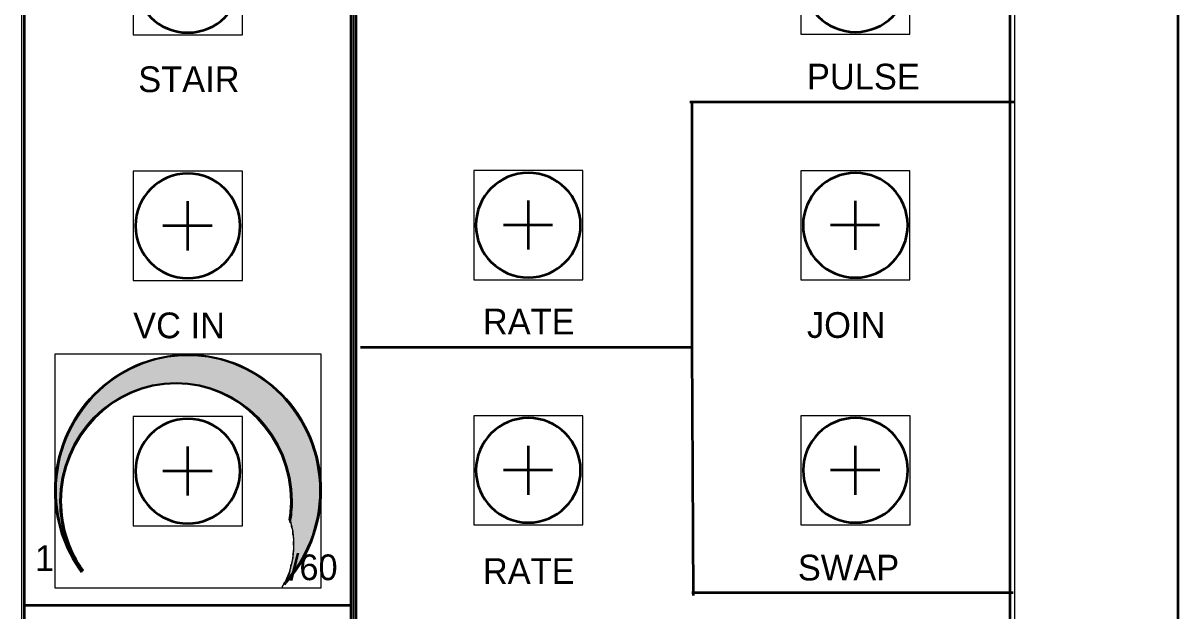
# Model space of a CAD drawing. Header units: inches. Extents: x 1 to 18, y -8 to 1.
# Drawn here: x 14.47 to 18, y -5.31 to -3.513 of the extents above; entities that cross this region are included whole.
import ezdxf

# ---------------------------------------------------------------- set-up
doc = ezdxf.new("R2010")
doc.units = ezdxf.units.IN
doc.header["$MEASUREMENT"] = 0
doc.layers.add('base panel', color=7, linetype='Continuous')
doc.layers.add('modules', color=7, linetype='Continuous')

# ---------------------------------------------------------------- blocks, each defined once
blk = doc.blocks.new('block 153')
at = {"layer": 'modules', "lineweight": 0}
blk.add_lwpolyline([(14.4662, -1.5), (15.4801, -1.5), (15.4801, -7.5139), (14.4662, -7.5139), (14.4662, -1.5)], dxfattribs=at)
blk.add_open_spline([(15.3204, -7.5069), (15.3204, -7.5069), (14.6258, -7.5069), (14.6258, -7.5069), (14.5415, -7.5069), (14.4731, -7.4386), (14.4731, -7.3542), (14.4731, -7.3542), (14.4731, -1.6597), (14.4731, -1.6597), (14.4731, -1.5753), (14.5415, -1.5069), (14.6258, -1.5069), (14.6258, -1.5069), (15.3204, -1.5069), (15.3204, -1.5069), (15.4047, -1.5069), (15.4731, -1.5753), (15.4731, -1.6597), (15.4731, -1.6597), (15.4731, -7.3542), (15.4731, -7.3542), (15.4731, -7.4386), (15.4047, -7.5069), (15.3204, -7.5069)], degree=3, knots=[0, 0, 0, 0, 1, 1, 1, 2, 2, 2, 3, 3, 3, 4, 4, 4, 5, 5, 5, 6, 6, 6, 7, 7, 7, 8, 8, 8, 8], dxfattribs=at)
at = {"layer": 'modules', "color": 179, "lineweight": 35, "true_color": 0x231f20}
blk.add_open_spline([(15.3204, -7.5069), (15.3204, -7.5069), (14.6258, -7.5069), (14.6258, -7.5069), (14.5415, -7.5069), (14.4731, -7.4386), (14.4731, -7.3542), (14.4731, -7.3542), (14.4731, -1.6597), (14.4731, -1.6597), (14.4731, -1.5753), (14.5415, -1.5069), (14.6258, -1.5069), (14.6258, -1.5069), (15.3204, -1.5069), (15.3204, -1.5069), (15.4047, -1.5069), (15.4731, -1.5753), (15.4731, -1.6597), (15.4731, -1.6597), (15.4731, -7.3542), (15.4731, -7.3542), (15.4731, -7.4386), (15.4047, -7.5069), (15.3204, -7.5069)], degree=3, knots=[0, 0, 0, 0, 1, 1, 1, 2, 2, 2, 3, 3, 3, 4, 4, 4, 5, 5, 5, 6, 6, 6, 7, 7, 7, 8, 8, 8, 8], dxfattribs=at)
blk = doc.blocks.new('block 156')
at = {"layer": 'modules', "lineweight": 0}
blk.add_lwpolyline([(14.8062, -3.5489), (15.1401, -3.5489), (15.1401, -3.215), (14.8062, -3.215), (14.8062, -3.5489)], dxfattribs=at)
at = {"layer": 'modules', "color": 179, "lineweight": 35, "true_color": 0x231f20}
for points in [[(14.9722, -3.3069), (14.9722, -3.4569)], [(15.0472, -3.3819), (14.8972, -3.3819)]]:
    blk.add_lwpolyline(points, dxfattribs=at)
blk.add_open_spline([(15.1331, -3.3819), (15.1331, -3.4703), (15.0615, -3.5419), (14.9731, -3.5419), (14.8848, -3.5419), (14.8131, -3.4703), (14.8131, -3.3819), (14.8131, -3.2936), (14.8848, -3.2219), (14.9731, -3.2219), (15.0615, -3.2219), (15.1331, -3.2936), (15.1331, -3.3819)], degree=3, knots=[0, 0, 0, 0, 1, 1, 1, 2, 2, 2, 3, 3, 3, 4, 4, 4, 4], dxfattribs=at)
blk = doc.blocks.new('block 157')
at = {"layer": 'modules', "lineweight": 0}
blk.add_lwpolyline([(14.8062, -4.2993), (15.1401, -4.2993), (15.1401, -3.9654), (14.8062, -3.9654), (14.8062, -4.2993)], dxfattribs=at)
at = {"layer": 'modules', "color": 179, "lineweight": 35, "true_color": 0x231f20}
for points in [[(14.9722, -4.0574), (14.9722, -4.2074)], [(15.0472, -4.1324), (14.8972, -4.1324)]]:
    blk.add_lwpolyline(points, dxfattribs=at)
blk.add_open_spline([(15.1331, -4.1324), (15.1331, -4.2207), (15.0615, -4.2924), (14.9731, -4.2924), (14.8848, -4.2924), (14.8131, -4.2207), (14.8131, -4.1324), (14.8131, -4.044), (14.8848, -3.9724), (14.9731, -3.9724), (15.0615, -3.9724), (15.1331, -4.044), (15.1331, -4.1324)], degree=3, knots=[0, 0, 0, 0, 1, 1, 1, 2, 2, 2, 3, 3, 3, 4, 4, 4, 4], dxfattribs=at)
blk = doc.blocks.new('block 158')
at = {"layer": 'modules', "lineweight": 0}
blk.add_lwpolyline([(14.8062, -5.0492), (15.1401, -5.0492), (15.1401, -4.7153), (14.8062, -4.7153), (14.8062, -5.0492)], dxfattribs=at)
at = {"layer": 'modules', "color": 179, "lineweight": 35, "true_color": 0x231f20}
for points in [[(14.9722, -4.8072), (14.9722, -4.9572)], [(15.0472, -4.8822), (14.8972, -4.8822)]]:
    blk.add_lwpolyline(points, dxfattribs=at)
blk.add_open_spline([(15.1331, -4.8822), (15.1331, -4.9706), (15.0615, -5.0422), (14.9731, -5.0422), (14.8848, -5.0422), (14.8131, -4.9706), (14.8131, -4.8822), (14.8131, -4.7939), (14.8848, -4.7222), (14.9731, -4.7222), (15.0615, -4.7222), (15.1331, -4.7939), (15.1331, -4.8822)], degree=3, knots=[0, 0, 0, 0, 1, 1, 1, 2, 2, 2, 3, 3, 3, 4, 4, 4, 4], dxfattribs=at)
blk = doc.blocks.new('block 162')
at = {"layer": 'modules', "lineweight": 0}
blk.add_lwpolyline([(14.4662, -1.5), (15.4801, -1.5), (15.4801, -7.5139), (14.4662, -7.5139), (14.4662, -1.5)], dxfattribs=at)
at = {"layer": 'modules', "color": 179, "lineweight": 35, "true_color": 0x231f20}
blk.add_lwpolyline([(14.4738, -5.2923), (15.4738, -5.2923)], dxfattribs=at)
at = {"layer": 'modules', "color": 179, "true_color": 0x231f20, "insert": (15.285, -5.2168), "char_height": 0.078667, "attachment_point": 7}
blk.add_mtext('\\fFutura Medium|b0|i0|c0|p34;\\W1;/60', dxfattribs=at)
blk = doc.blocks.new('block 163')
at = {"layer": 'modules', "true_color": 0xffffff}
h = blk.add_hatch(color=7, dxfattribs=at)
h.dxf.hatch_style = 2
edge = h.paths.add_edge_path()
edge.add_spline(control_points=[(14.9738, -4.525), (14.7492, -4.525), (14.5665, -4.7121), (14.5665, -4.9421), (14.5665, -5.0339), (14.5953, -5.1207), (14.6482, -5.1925), (14.6489, -5.1911), (14.6497, -5.1898), (14.6506, -5.1885), (14.5988, -5.1177), (14.5707, -5.0324), (14.5707, -4.9421), (14.5707, -4.7146), (14.7515, -4.5295), (14.9738, -4.5295), (15.196, -4.5295), (15.3769, -4.7146), (15.3769, -4.9421), (15.3769, -5.052), (15.3347, -5.1519), (15.2661, -5.2259), (15.267, -5.227), (15.2678, -5.2282), (15.2686, -5.2295), (15.3383, -5.1547), (15.3811, -5.0534), (15.3811, -4.9421), (15.3811, -4.7121), (15.1983, -4.525), (14.9738, -4.525)], knot_values=[0, 0, 0, 0, 0.013889, 0.013889, 0.013889, 0.027778, 0.027778, 0.027778, 0.041667, 0.041667, 0.041667, 0.055556, 0.055556, 0.055556, 0.069444, 0.069444, 0.069444, 0.083333, 0.083333, 0.083333, 0.097222, 0.097222, 0.097222, 0.111111, 0.111111, 0.111111, 0.125, 0.125, 0.125, 0.138889, 0.138889, 0.138889, 0.138889], degree=3, periodic=0)
edge.add_line((14.9738, -4.525), (14.9738, -4.525))
h = blk.add_hatch(color=7, dxfattribs=at)
h.dxf.hatch_style = 2
edge = h.paths.add_edge_path()
edge.add_spline(control_points=[(15.2914, -5.1631), (15.2914, -5.1634), (15.2914, -5.1637), (15.2913, -5.1639), (15.2907, -5.1663), (15.2896, -5.1686), (15.2883, -5.1709), (15.2885, -5.1756), (15.2877, -5.1802), (15.2862, -5.1846), (15.2861, -5.1899), (15.2848, -5.1952), (15.2824, -5.1998), (15.2809, -5.2025), (15.279, -5.2051), (15.2767, -5.2073), (15.2764, -5.208), (15.2761, -5.2087), (15.2758, -5.2094), (15.2754, -5.2129), (15.275, -5.2163), (15.2745, -5.2198), (15.3393, -5.1463), (15.379, -5.049), (15.379, -4.9421), (15.379, -4.7129), (15.1976, -4.5273), (14.9738, -4.5273), (14.75, -4.5273), (14.5686, -4.7129), (14.5686, -4.9421), (14.5686, -5.0353), (14.5988, -5.1211), (14.6494, -5.1904), (14.6501, -5.1891), (14.6509, -5.188), (14.6518, -5.1869), (14.6095, -5.1273), (14.5844, -5.0541), (14.5844, -4.9748), (14.5844, -4.7752), (14.7423, -4.6135), (14.9372, -4.6135), (15.1322, -4.6135), (15.2901, -4.7752), (15.2901, -4.9748), (15.2901, -4.9937), (15.2883, -5.0122), (15.2855, -5.0303), (15.287, -5.0336), (15.288, -5.0373), (15.2885, -5.0411), (15.2898, -5.0446), (15.2902, -5.0483), (15.2901, -5.052), (15.2921, -5.0554), (15.2935, -5.0592), (15.2942, -5.0632), (15.2942, -5.0632), (15.2942, -5.0633), (15.2942, -5.0633), (15.2945, -5.0653), (15.2947, -5.0673), (15.2948, -5.0693), (15.2948, -5.0693), (15.2948, -5.0694), (15.2948, -5.0694), (15.2948, -5.0714), (15.2947, -5.0734), (15.2944, -5.0754), (15.2979, -5.0829), (15.2985, -5.0918), (15.2965, -5.0999), (15.2968, -5.1024), (15.2969, -5.1051), (15.2967, -5.1076), (15.2967, -5.1077), (15.2967, -5.1078), (15.2967, -5.1078), (15.298, -5.1127), (15.2981, -5.1192), (15.2967, -5.1249), (15.2967, -5.128), (15.2964, -5.1311), (15.2957, -5.134), (15.2955, -5.135), (15.2952, -5.136), (15.2948, -5.137), (15.295, -5.1387), (15.2953, -5.1403), (15.2953, -5.1419), (15.2955, -5.1456), (15.2946, -5.1495), (15.2933, -5.1531), (15.2931, -5.1565), (15.2925, -5.1599), (15.2914, -5.1631)], knot_values=[0, 0, 0, 0, 0.013889, 0.013889, 0.013889, 0.027778, 0.027778, 0.027778, 0.041667, 0.041667, 0.041667, 0.055556, 0.055556, 0.055556, 0.069444, 0.069444, 0.069444, 0.083333, 0.083333, 0.083333, 0.097222, 0.097222, 0.097222, 0.111111, 0.111111, 0.111111, 0.125, 0.125, 0.125, 0.138889, 0.138889, 0.138889, 0.152778, 0.152778, 0.152778, 0.166667, 0.166667, 0.166667, 0.180556, 0.180556, 0.180556, 0.194444, 0.194444, 0.194444, 0.208333, 0.208333, 0.208333, 0.222222, 0.222222, 0.222222, 0.236111, 0.236111, 0.236111, 0.25, 0.25, 0.25, 0.263889, 0.263889, 0.263889, 0.277778, 0.277778, 0.277778, 0.291667, 0.291667, 0.291667, 0.305556, 0.305556, 0.305556, 0.319444, 0.319444, 0.319444, 0.333333, 0.333333, 0.333333, 0.347222, 0.347222, 0.347222, 0.361111, 0.361111, 0.361111, 0.375, 0.375, 0.375, 0.388889, 0.388889, 0.388889, 0.402778, 0.402778, 0.402778, 0.416667, 0.416667, 0.416667, 0.430556, 0.430556, 0.430556, 0.444444, 0.444444, 0.444444, 0.444444], degree=3, periodic=0)
edge.add_line((15.2914, -5.1631), (15.2914, -5.1631))
h = blk.add_hatch(color=7, dxfattribs=at)
h.dxf.hatch_style = 2
edge = h.paths.add_edge_path()
edge.add_spline(control_points=[(15.2833, -5.031), (15.2845, -5.0336), (15.2855, -5.0364), (15.2861, -5.0393), (15.2898, -5.0183), (15.292, -4.9968), (15.292, -4.9748), (15.292, -4.7743), (15.1328, -4.6112), (14.9372, -4.6112), (14.7415, -4.6112), (14.5823, -4.7743), (14.5823, -4.9748), (14.5823, -5.0539), (14.6072, -5.1271), (14.6492, -5.1868), (14.6481, -5.1832), (14.647, -5.1795), (14.646, -5.1757), (14.6457, -5.1749), (14.6455, -5.1741), (14.6452, -5.1733), (14.6082, -5.1164), (14.5865, -5.0482), (14.5865, -4.9748), (14.5865, -4.7768), (14.7438, -4.6157), (14.9372, -4.6157), (15.1305, -4.6157), (15.2878, -4.7768), (15.2878, -4.9748), (15.2878, -4.9939), (15.2861, -5.0126), (15.2833, -5.031)], knot_values=[0, 0, 0, 0, 0.013889, 0.013889, 0.013889, 0.027778, 0.027778, 0.027778, 0.041667, 0.041667, 0.041667, 0.055556, 0.055556, 0.055556, 0.069444, 0.069444, 0.069444, 0.083333, 0.083333, 0.083333, 0.097222, 0.097222, 0.097222, 0.111111, 0.111111, 0.111111, 0.125, 0.125, 0.125, 0.138889, 0.138889, 0.138889, 0.152778, 0.152778, 0.152778, 0.152778], degree=3, periodic=0)
edge.add_line((15.2833, -5.031), (15.2833, -5.031))
h = blk.add_hatch(color=7, dxfattribs=at)
h.dxf.hatch_style = 2
edge = h.paths.add_edge_path()
edge.add_spline(control_points=[(15.2835, -5.0314), (15.2847, -5.0341), (15.2857, -5.037), (15.2863, -5.04), (15.2901, -5.0188), (15.2922, -4.9971), (15.2922, -4.9748), (15.2922, -4.7743), (15.133, -4.6112), (14.9373, -4.6112), (14.7415, -4.6112), (14.5823, -4.7743), (14.5823, -4.9748), (14.5823, -5.0547), (14.6077, -5.1286), (14.6505, -5.1886), (14.6514, -5.1874), (14.6523, -5.1862), (14.6533, -5.1852), (14.6113, -5.126), (14.5865, -5.0533), (14.5865, -4.9748), (14.5865, -4.7768), (14.7439, -4.6157), (14.9373, -4.6157), (15.1306, -4.6157), (15.288, -4.7768), (15.288, -4.9748), (15.288, -4.9941), (15.2864, -5.0129), (15.2835, -5.0314)], knot_values=[0, 0, 0, 0, 0.013889, 0.013889, 0.013889, 0.027778, 0.027778, 0.027778, 0.041667, 0.041667, 0.041667, 0.055556, 0.055556, 0.055556, 0.069444, 0.069444, 0.069444, 0.083333, 0.083333, 0.083333, 0.097222, 0.097222, 0.097222, 0.111111, 0.111111, 0.111111, 0.125, 0.125, 0.125, 0.138889, 0.138889, 0.138889, 0.138889], degree=3, periodic=0)
edge.add_line((15.2835, -5.0314), (15.2835, -5.0314))
at = {"layer": 'modules', "lineweight": 0}
blk.add_lwpolyline([(14.5665, -5.2394), (15.381, -5.2394), (15.381, -4.525), (14.5665, -4.525), (14.5665, -5.2394)], dxfattribs=at)
for points, knots in [([(14.9738, -4.525), (14.7492, -4.525), (14.5665, -4.7121), (14.5665, -4.9421), (14.5665, -5.0339), (14.5953, -5.1207), (14.6482, -5.1925), (14.6489, -5.1911), (14.6497, -5.1898), (14.6506, -5.1885), (14.5988, -5.1177), (14.5707, -5.0324), (14.5707, -4.9421), (14.5707, -4.7146), (14.7515, -4.5295), (14.9738, -4.5295), (15.196, -4.5295), (15.3769, -4.7146), (15.3769, -4.9421), (15.3769, -5.052), (15.3347, -5.1519), (15.2661, -5.2259), (15.267, -5.227), (15.2678, -5.2282), (15.2686, -5.2295), (15.3383, -5.1547), (15.3811, -5.0534), (15.3811, -4.9421), (15.3811, -4.7121), (15.1983, -4.525), (14.9738, -4.525)], [0, 0, 0, 0, 1, 1, 1, 2, 2, 2, 3, 3, 3, 4, 4, 4, 5, 5, 5, 6, 6, 6, 7, 7, 7, 8, 8, 8, 9, 9, 9, 10, 10, 10, 10]), ([(15.2914, -5.1631), (15.2914, -5.1634), (15.2914, -5.1637), (15.2913, -5.1639), (15.2907, -5.1663), (15.2896, -5.1686), (15.2883, -5.1709), (15.2885, -5.1756), (15.2877, -5.1802), (15.2862, -5.1846), (15.2861, -5.1899), (15.2848, -5.1952), (15.2824, -5.1998), (15.2809, -5.2025), (15.279, -5.2051), (15.2767, -5.2073), (15.2764, -5.208), (15.2761, -5.2087), (15.2758, -5.2094), (15.2754, -5.2129), (15.275, -5.2163), (15.2745, -5.2198), (15.3393, -5.1463), (15.379, -5.049), (15.379, -4.9421), (15.379, -4.7129), (15.1976, -4.5273), (14.9738, -4.5273), (14.75, -4.5273), (14.5686, -4.7129), (14.5686, -4.9421), (14.5686, -5.0353), (14.5988, -5.1211), (14.6494, -5.1904), (14.6501, -5.1891), (14.6509, -5.188), (14.6518, -5.1869), (14.6095, -5.1273), (14.5844, -5.0541), (14.5844, -4.9748), (14.5844, -4.7752), (14.7423, -4.6135), (14.9372, -4.6135), (15.1322, -4.6135), (15.2901, -4.7752), (15.2901, -4.9748), (15.2901, -4.9937), (15.2883, -5.0122), (15.2855, -5.0303), (15.287, -5.0336), (15.288, -5.0373), (15.2885, -5.0411), (15.2898, -5.0446), (15.2902, -5.0483), (15.2901, -5.052), (15.2921, -5.0554), (15.2935, -5.0592), (15.2942, -5.0632), (15.2942, -5.0632), (15.2942, -5.0633), (15.2942, -5.0633), (15.2945, -5.0653), (15.2947, -5.0673), (15.2948, -5.0693), (15.2948, -5.0693), (15.2948, -5.0694), (15.2948, -5.0694), (15.2948, -5.0714), (15.2947, -5.0734), (15.2944, -5.0754), (15.2979, -5.0829), (15.2985, -5.0918), (15.2965, -5.0999), (15.2968, -5.1024), (15.2969, -5.1051), (15.2967, -5.1076), (15.2967, -5.1077), (15.2967, -5.1078), (15.2967, -5.1078), (15.298, -5.1127), (15.2981, -5.1192), (15.2967, -5.1249), (15.2967, -5.128), (15.2964, -5.1311), (15.2957, -5.134), (15.2955, -5.135), (15.2952, -5.136), (15.2948, -5.137), (15.295, -5.1387), (15.2953, -5.1403), (15.2953, -5.1419), (15.2955, -5.1456), (15.2946, -5.1495), (15.2933, -5.1531), (15.2931, -5.1565), (15.2925, -5.1599), (15.2914, -5.1631)], [0, 0, 0, 0, 1, 1, 1, 2, 2, 2, 3, 3, 3, 4, 4, 4, 5, 5, 5, 6, 6, 6, 7, 7, 7, 8, 8, 8, 9, 9, 9, 10, 10, 10, 11, 11, 11, 12, 12, 12, 13, 13, 13, 14, 14, 14, 15, 15, 15, 16, 16, 16, 17, 17, 17, 18, 18, 18, 19, 19, 19, 20, 20, 20, 21, 21, 21, 22, 22, 22, 23, 23, 23, 24, 24, 24, 25, 25, 25, 26, 26, 26, 27, 27, 27, 28, 28, 28, 29, 29, 29, 30, 30, 30, 31, 31, 31, 32, 32, 32, 32]), ([(15.2833, -5.031), (15.2845, -5.0336), (15.2855, -5.0364), (15.2861, -5.0393), (15.2898, -5.0183), (15.292, -4.9968), (15.292, -4.9748), (15.292, -4.7743), (15.1328, -4.6112), (14.9372, -4.6112), (14.7415, -4.6112), (14.5823, -4.7743), (14.5823, -4.9748), (14.5823, -5.0539), (14.6072, -5.1271), (14.6492, -5.1868), (14.6481, -5.1832), (14.647, -5.1795), (14.646, -5.1757), (14.6457, -5.1749), (14.6455, -5.1741), (14.6452, -5.1733), (14.6082, -5.1164), (14.5865, -5.0482), (14.5865, -4.9748), (14.5865, -4.7768), (14.7438, -4.6157), (14.9372, -4.6157), (15.1305, -4.6157), (15.2878, -4.7768), (15.2878, -4.9748), (15.2878, -4.9939), (15.2861, -5.0126), (15.2833, -5.031)], [0, 0, 0, 0, 1, 1, 1, 2, 2, 2, 3, 3, 3, 4, 4, 4, 5, 5, 5, 6, 6, 6, 7, 7, 7, 8, 8, 8, 9, 9, 9, 10, 10, 10, 11, 11, 11, 11]), ([(15.2835, -5.0314), (15.2847, -5.0341), (15.2857, -5.037), (15.2863, -5.04), (15.2901, -5.0188), (15.2922, -4.9971), (15.2922, -4.9748), (15.2922, -4.7743), (15.133, -4.6112), (14.9373, -4.6112), (14.7415, -4.6112), (14.5823, -4.7743), (14.5823, -4.9748), (14.5823, -5.0547), (14.6077, -5.1286), (14.6505, -5.1886), (14.6514, -5.1874), (14.6523, -5.1862), (14.6533, -5.1852), (14.6113, -5.126), (14.5865, -5.0533), (14.5865, -4.9748), (14.5865, -4.7768), (14.7439, -4.6157), (14.9373, -4.6157), (15.1306, -4.6157), (15.288, -4.7768), (15.288, -4.9748), (15.288, -4.9941), (15.2864, -5.0129), (15.2835, -5.0314)], [0, 0, 0, 0, 1, 1, 1, 2, 2, 2, 3, 3, 3, 4, 4, 4, 5, 5, 5, 6, 6, 6, 7, 7, 7, 8, 8, 8, 9, 9, 9, 10, 10, 10, 10])]:
    blk.add_open_spline(points, degree=3, knots=knots, dxfattribs=at)
at = {"layer": 'modules', "color": 7, "lineweight": 9, "true_color": 0xffffff}
blk.add_open_spline([(15.2622, -5.2372), (15.2994, -5.1741), (15.3079, -5.0976), (15.2856, -5.027)], degree=3, dxfattribs=at)
blk = doc.blocks.new('block 152')
at = {"layer": 'modules', "lineweight": 0}
blk.add_lwpolyline([(14.4662, -1.5), (15.4801, -1.5), (15.4801, -7.5139), (14.4662, -7.5139), (14.4662, -1.5)], dxfattribs=at)
at = {"layer": 'modules'}
for name in ['block 153', 'block 162', 'block 156', 'block 157', 'block 163', 'block 158']:
    blk.add_blockref(name, (0, 0), dxfattribs=at)
at = {"layer": 'modules', "color": 179, "true_color": 0x231f20, "char_height": 0.078667, "attachment_point": 7}
for s, insert in [('\\fFutura Medium|b0|i0|c0|p34;\\W1;STAIR', (14.8216, -3.7248)), ('\\fFutura Medium|b0|i0|c0|p34;\\W1;VC IN', (14.8061, -4.4772)), ('\\fFutura Medium|b0|i0|c0|p34;\\W1;1', (14.506, -5.1878))]:
    blk.add_mtext(s, dxfattribs=dict(at, insert=insert))
blk = doc.blocks.new('block 151')
at = {"layer": 'modules'}
blk.add_blockref('block 152', (0, 0), dxfattribs=at)
blk = doc.blocks.new('block 167')
at = {"layer": 'modules', "lineweight": 0}
blk.add_lwpolyline([(15.4801, -1.5), (17.5009, -1.5), (17.5009, -7.5139), (15.4801, -7.5139), (15.4801, -1.5)], dxfattribs=at)
blk.add_open_spline([(17.3176, -7.5069), (17.3176, -7.5069), (15.6564, -7.5069), (15.6564, -7.5069), (15.5628, -7.5069), (15.487, -7.4311), (15.487, -7.3376), (15.487, -7.3376), (15.487, -1.6763), (15.487, -1.6763), (15.487, -1.5828), (15.5628, -1.5069), (15.6564, -1.5069), (15.6564, -1.5069), (17.3176, -1.5069), (17.3176, -1.5069), (17.4112, -1.5069), (17.487, -1.5828), (17.487, -1.6763), (17.487, -1.6763), (17.487, -7.3376), (17.487, -7.3376), (17.487, -7.4311), (17.4112, -7.5069), (17.3176, -7.5069)], degree=3, knots=[0, 0, 0, 0, 1, 1, 1, 2, 2, 2, 3, 3, 3, 4, 4, 4, 5, 5, 5, 6, 6, 6, 7, 7, 7, 8, 8, 8, 8], dxfattribs=at)
at = {"layer": 'modules', "color": 179, "lineweight": 35, "true_color": 0x231f20}
blk.add_open_spline([(17.3176, -7.5069), (17.3176, -7.5069), (15.6564, -7.5069), (15.6564, -7.5069), (15.5628, -7.5069), (15.487, -7.4311), (15.487, -7.3376), (15.487, -7.3376), (15.487, -1.6763), (15.487, -1.6763), (15.487, -1.5828), (15.5628, -1.5069), (15.6564, -1.5069), (15.6564, -1.5069), (17.3176, -1.5069), (17.3176, -1.5069), (17.4112, -1.5069), (17.487, -1.5828), (17.487, -1.6763), (17.487, -1.6763), (17.487, -7.3376), (17.487, -7.3376), (17.487, -7.4311), (17.4112, -7.5069), (17.3176, -7.5069)], degree=3, knots=[0, 0, 0, 0, 1, 1, 1, 2, 2, 2, 3, 3, 3, 4, 4, 4, 5, 5, 5, 6, 6, 6, 7, 7, 7, 8, 8, 8, 8], dxfattribs=at)
blk = doc.blocks.new('block 170')
at = {"layer": 'modules', "lineweight": 0}
blk.add_lwpolyline([(15.8473, -4.2972), (16.1811, -4.2972), (16.1811, -3.9633), (15.8473, -3.9633), (15.8473, -4.2972)], dxfattribs=at)
at = {"layer": 'modules', "color": 179, "lineweight": 35, "true_color": 0x231f20}
for points in [[(16.0133, -4.0553), (16.0133, -4.2053)], [(16.0883, -4.1303), (15.9383, -4.1303)]]:
    blk.add_lwpolyline(points, dxfattribs=at)
blk.add_open_spline([(16.1742, -4.1303), (16.1742, -4.2186), (16.1026, -4.2903), (16.0142, -4.2903), (15.9258, -4.2903), (15.8542, -4.2186), (15.8542, -4.1303), (15.8542, -4.0419), (15.9258, -3.9703), (16.0142, -3.9703), (16.1026, -3.9703), (16.1742, -4.0419), (16.1742, -4.1303)], degree=3, knots=[0, 0, 0, 0, 1, 1, 1, 2, 2, 2, 3, 3, 3, 4, 4, 4, 4], dxfattribs=at)
blk = doc.blocks.new('block 171')
at = {"layer": 'modules', "lineweight": 0}
blk.add_lwpolyline([(15.8473, -5.0468), (16.1811, -5.0468), (16.1811, -4.7129), (15.8473, -4.7129), (15.8473, -5.0468)], dxfattribs=at)
at = {"layer": 'modules', "color": 179, "lineweight": 35, "true_color": 0x231f20}
for points in [[(16.0133, -4.8048), (16.0133, -4.9548)], [(16.0883, -4.8798), (15.9383, -4.8798)]]:
    blk.add_lwpolyline(points, dxfattribs=at)
blk.add_open_spline([(16.1742, -4.8798), (16.1742, -4.9682), (16.1026, -5.0398), (16.0142, -5.0398), (15.9258, -5.0398), (15.8542, -4.9682), (15.8542, -4.8798), (15.8542, -4.7915), (15.9258, -4.7198), (16.0142, -4.7198), (16.1026, -4.7198), (16.1742, -4.7915), (16.1742, -4.8798)], degree=3, knots=[0, 0, 0, 0, 1, 1, 1, 2, 2, 2, 3, 3, 3, 4, 4, 4, 4], dxfattribs=at)
blk = doc.blocks.new('block 176')
at = {"layer": 'modules', "lineweight": 0}
blk.add_lwpolyline([(16.8473, -3.5469), (17.1811, -3.5469), (17.1811, -3.213), (16.8473, -3.213), (16.8473, -3.5469)], dxfattribs=at)
at = {"layer": 'modules', "color": 179, "lineweight": 35, "true_color": 0x231f20}
for points in [[(17.0133, -3.3049), (17.0133, -3.4549)], [(17.0883, -3.3799), (16.9383, -3.3799)]]:
    blk.add_lwpolyline(points, dxfattribs=at)
blk.add_open_spline([(17.1742, -3.3799), (17.1742, -3.4683), (17.1026, -3.5399), (17.0142, -3.5399), (16.9258, -3.5399), (16.8542, -3.4683), (16.8542, -3.3799), (16.8542, -3.2916), (16.9258, -3.2199), (17.0142, -3.2199), (17.1026, -3.2199), (17.1742, -3.2916), (17.1742, -3.3799)], degree=3, knots=[0, 0, 0, 0, 1, 1, 1, 2, 2, 2, 3, 3, 3, 4, 4, 4, 4], dxfattribs=at)
blk = doc.blocks.new('block 177')
at = {"layer": 'modules', "lineweight": 0}
blk.add_lwpolyline([(16.8473, -4.2977), (17.1811, -4.2977), (17.1811, -3.9638), (16.8473, -3.9638), (16.8473, -4.2977)], dxfattribs=at)
at = {"layer": 'modules', "color": 179, "lineweight": 35, "true_color": 0x231f20}
for points in [[(17.0133, -4.0558), (17.0133, -4.2058)], [(17.0883, -4.1308), (16.9383, -4.1308)]]:
    blk.add_lwpolyline(points, dxfattribs=at)
blk.add_open_spline([(17.1742, -4.1308), (17.1742, -4.2191), (17.1026, -4.2908), (17.0142, -4.2908), (16.9258, -4.2908), (16.8542, -4.2191), (16.8542, -4.1308), (16.8542, -4.0424), (16.9258, -3.9708), (17.0142, -3.9708), (17.1026, -3.9708), (17.1742, -4.0424), (17.1742, -4.1308)], degree=3, knots=[0, 0, 0, 0, 1, 1, 1, 2, 2, 2, 3, 3, 3, 4, 4, 4, 4], dxfattribs=at)
blk = doc.blocks.new('block 178')
at = {"layer": 'modules', "lineweight": 0}
blk.add_lwpolyline([(16.8475, -5.0468), (17.1814, -5.0468), (17.1814, -4.7129), (16.8475, -4.7129), (16.8475, -5.0468)], dxfattribs=at)
at = {"layer": 'modules', "color": 179, "lineweight": 35, "true_color": 0x231f20}
for points in [[(17.0135, -4.8048), (17.0135, -4.9548)], [(17.0885, -4.8798), (16.9385, -4.8798)]]:
    blk.add_lwpolyline(points, dxfattribs=at)
blk.add_open_spline([(17.1744, -4.8798), (17.1744, -4.9682), (17.1028, -5.0398), (17.0144, -5.0398), (16.9261, -5.0398), (16.8544, -4.9682), (16.8544, -4.8798), (16.8544, -4.7915), (16.9261, -4.7198), (17.0144, -4.7198), (17.1028, -4.7198), (17.1744, -4.7915), (17.1744, -4.8798)], degree=3, knots=[0, 0, 0, 0, 1, 1, 1, 2, 2, 2, 3, 3, 3, 4, 4, 4, 4], dxfattribs=at)
blk = doc.blocks.new('block 182')
at = {"layer": 'modules', "lineweight": 0}
blk.add_lwpolyline([(15.4801, -1.5), (17.5009, -1.5), (17.5009, -7.5139), (15.4801, -7.5139), (15.4801, -1.5)], dxfattribs=at)
at = {"layer": 'modules', "color": 179, "lineweight": 35, "true_color": 0x231f20}
for points in [[(17.5009, -3.7546), (16.5078, -3.7546)], [(16.5142, -3.7546), (16.5142, -4.5046)], [(16.5142, -4.5046), (15.5009, -4.5046)], [(16.5142, -4.5046), (16.5179, -5.2624)], [(17.4963, -5.2549), (16.5143, -5.2549)]]:
    blk.add_lwpolyline(points, dxfattribs=at)
blk = doc.blocks.new('block 183')
at = {"layer": 'modules', "lineweight": 0}
blk.add_lwpolyline([(15.4801, -1.5), (17.5009, -1.5), (17.5009, -7.5139), (15.4801, -7.5139), (15.4801, -1.5)], dxfattribs=at)
blk = doc.blocks.new('block 166')
at = {"layer": 'modules', "lineweight": 0}
blk.add_lwpolyline([(15.4801, -1.5), (17.5009, -1.5), (17.5009, -7.5139), (15.4801, -7.5139), (15.4801, -1.5)], dxfattribs=at)
at = {"layer": 'modules'}
for name in ['block 167', 'block 182', 'block 183', 'block 176', 'block 170', 'block 177', 'block 171', 'block 178']:
    blk.add_blockref(name, (0, 0), dxfattribs=at)
at = {"layer": 'modules', "color": 179, "true_color": 0x231f20, "char_height": 0.078667, "attachment_point": 7}
for s, insert in [('\\fFutura Medium|b0|i0|c0|p34;\\W1;PULSE', (16.8661, -3.7167)), ('\\fFutura Medium|b0|i0|c0|p34;\\W1;RATE', (15.8753, -4.4644)), ('\\fFutura Medium|b0|i0|c0|p34;\\W1;JOIN', (16.8661, -4.4761)), ('\\fFutura Medium|b0|i0|c0|p34;\\W1;RATE', (15.8753, -5.2271)), ('\\fFutura Medium|b0|i0|c0|p34;\\W1;SWAP', (16.8383, -5.2177))]:
    blk.add_mtext(s, dxfattribs=dict(at, insert=insert))
blk = doc.blocks.new('block 165')
at = {"layer": 'modules'}
blk.add_blockref('block 166', (0, 0), dxfattribs=at)

msp = doc.modelspace()

# ---------------------------------------------------------------- linework, layer by layer
at = {"layer": 'base panel', "color": 179, "lineweight": 35, "true_color": 0x231f20}
msp.add_lwpolyline([(18.0002, -8), (1.0002, -8), (1.0002, -1), (18.0002, -1), (18.0002, -8)], dxfattribs=at)

# ---------------------------------------------------------------- block references
at = {"layer": 'modules'}
for name in ['block 151', 'block 165']:
    msp.add_blockref(name, (0, 0), dxfattribs=at)

doc.saveas('drawing.dxf')
